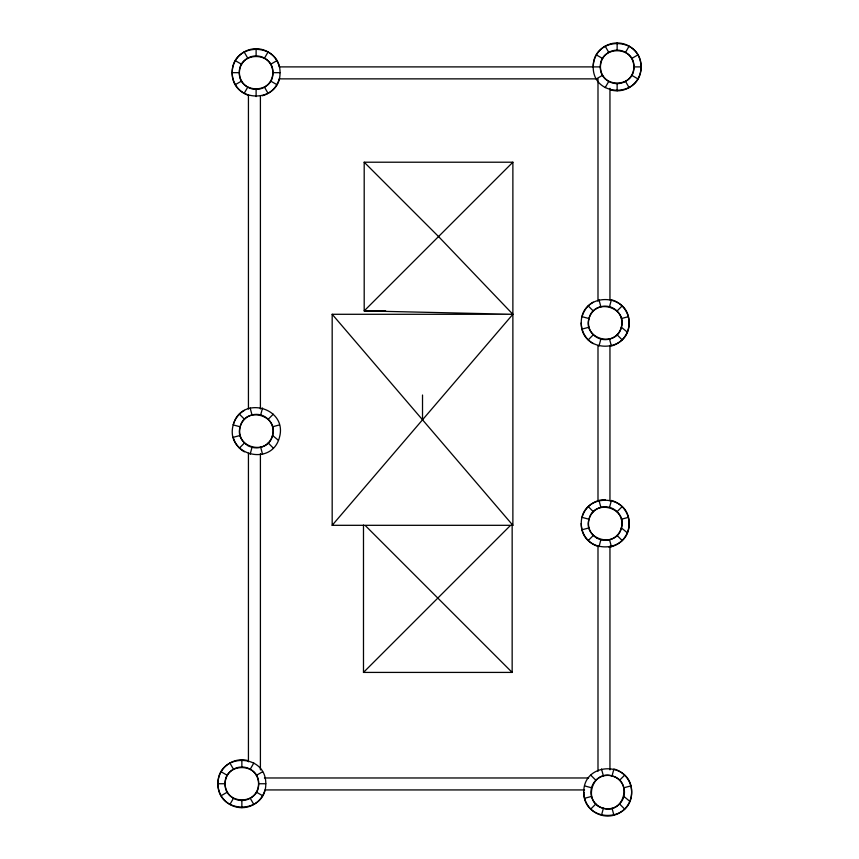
<?xml version="1.0" encoding="UTF-8"?>
<svg xmlns="http://www.w3.org/2000/svg" width="859" height="859" viewBox="0 0 859 859"><rect width="100%" height="100%" fill="white"/><g stroke="black" fill="none" stroke-linecap="round" stroke-linejoin="round"><path stroke-width="1.29" d="M232.177 72.671C231.855 41.586 280.378 41.586 280.055 72.671C280.378 103.756 231.855 103.756 232.177 72.671L239.36 72.671C238.544 94.189 273.688 94.189 272.872 72.671C273.688 51.143 238.544 51.143 239.36 72.671M240.155 426.783C233.798 447.367 267.75 456.462 272.539 435.459C278.896 414.876 244.944 405.781 240.155 426.783L233.218 424.926C224.875 454.873 271.734 467.425 279.476 437.317C287.829 407.37 240.96 394.818 233.218 424.926A23.945 23.945 0 0 1 244.375 410.387M217.918 783.741C217.595 752.656 266.118 752.656 265.796 783.741C266.118 814.826 217.595 814.826 217.918 783.741L225.101 783.741C224.285 762.212 259.429 762.212 258.613 783.741C259.429 805.27 224.285 805.27 225.101 783.741M593.204 66.895C592.882 35.81 641.405 35.81 641.082 66.895C641.405 97.98 592.882 97.98 593.204 66.895A23.945 23.945 0 0 1 619.232 43.036A23.945 23.945 0 0 1 640.717 71.05A23.945 23.945 0 0 1 610.942 90.023M600.387 66.895C599.571 45.366 634.715 45.366 633.899 66.895C634.715 88.423 599.571 88.423 600.387 66.895L279.293 66.895M581.242 322.887C580.92 291.802 629.443 291.802 629.121 322.887C629.443 353.972 580.92 353.972 581.242 322.887A23.945 23.945 0 0 0 593.215 343.621M588.995 318.549C582.638 339.133 616.59 348.239 621.368 327.225C627.736 306.642 593.784 297.547 588.995 318.549L582.058 316.692A23.945 23.945 0 0 1 593.215 302.153M581.264 523.571C580.942 492.486 629.464 492.486 629.142 523.571C629.464 554.656 580.942 554.656 581.264 523.571A23.945 23.945 0 0 0 597.81 546.345M589.016 519.233C582.66 539.817 616.612 548.912 621.39 527.909C627.757 507.325 593.805 498.231 589.016 519.233L582.08 517.376A23.945 23.945 0 0 1 605.208 499.627M583.766 792.105C583.454 761.02 631.966 761.02 631.655 792.105C631.966 823.19 583.454 823.19 583.766 792.105A23.945 23.945 0 0 0 605.616 815.964A23.945 23.945 0 0 0 631.29 796.261A23.945 23.945 0 0 0 613.906 768.977L612.048 775.924C591.464 769.557 582.37 803.509 603.372 808.298C623.956 814.654 633.051 780.702 612.048 775.924M250.152 454.25L252.009 447.314M260.685 414.929L262.543 407.993M598.991 346.016L600.849 339.08M609.525 306.706L611.383 299.77A23.945 23.945 0 0 1 611.383 346.016L609.525 339.08M599.013 546.7L600.87 539.763M609.546 507.379L611.404 500.443A23.945 23.945 0 0 1 608.956 547.215M601.515 815.234L603.372 808.298M244.139 93.406L247.736 87.178A16.761 16.761 0 0 0 272.872 72.671L280.055 72.671M264.497 58.154L268.083 51.937M605.176 87.629L608.763 81.401M625.524 52.378L629.11 46.161M229.89 804.475L233.476 798.258A16.761 16.761 0 0 0 258.613 783.741L265.796 783.741M250.237 769.234L253.824 763.007M332.175 525.311L512.877 314.287L438.541 236.547L364.195 162.211L512.877 162.211L512.877 525.311L332.175 525.311L332.175 314.287L512.877 314.287L364.195 310.894L364.195 162.211M512.877 162.211L364.195 310.894L385.627 310.894M239.414 448.054L244.493 442.976M268.201 419.267L273.28 414.188M588.254 339.82L593.333 334.742M617.03 311.044L622.109 305.965M363.486 525.074L363.486 672.414L510.278 525.622M588.275 540.504L593.354 535.425M617.052 511.717L622.131 506.638M590.777 809.038L595.856 803.96A16.761 16.761 0 0 1 603.372 775.924L601.515 768.977M619.554 780.262L624.633 775.183M235.377 84.633L241.604 81.047M270.628 64.285L276.845 60.699M602.631 75.27L596.404 78.867L279.239 78.867A23.945 23.945 0 0 1 262.306 95.789M631.655 58.509L637.872 54.922M221.128 795.713L227.345 792.127M256.369 775.366L262.596 771.769M582.058 329.094L588.995 327.225M621.368 318.549L628.305 316.692M240.155 435.459L233.218 437.317A23.945 23.945 0 0 0 244.375 451.855M272.539 426.783L279.476 424.926M582.08 529.767L589.016 527.909M621.39 519.233L628.326 517.376M584.582 798.301L591.518 796.443M623.892 787.767L630.839 785.91M633.899 66.895L641.082 66.895M363.486 672.414L512.157 672.414L512.157 525.074M264.422 777.975L588.608 777.975M584.549 789.936L264.98 789.936A23.945 23.945 0 0 1 235.656 806.869A23.945 23.945 0 0 1 218.734 777.545A23.945 23.945 0 0 1 248.058 760.623M584.582 785.91L591.518 787.767M596.404 54.922L602.631 58.509M631.655 75.27L637.872 78.867M235.377 60.699L241.604 64.285M270.628 81.047L276.845 84.633M221.128 771.769L227.345 775.366M256.369 792.127L262.596 795.713M621.368 327.225L627.113 331.971M621.39 527.909L627.134 532.655M272.539 435.459L278.284 440.205M603.372 775.924A16.761 16.761 0 0 1 623.892 796.443L629.636 801.189M588.254 305.965L593.333 311.044M617.03 334.742L622.109 339.82M588.275 506.638L593.354 511.717M617.052 535.425L622.131 540.504M365.365 525.622L512.157 672.414M239.414 414.188L244.493 419.267M268.201 442.976L273.28 448.054M590.777 775.183L595.856 780.262M619.554 803.96L624.633 809.038M332.175 314.287L512.877 525.311M605.176 46.161L608.763 52.378M625.524 81.401L629.11 87.629M244.139 51.937L247.736 58.154A16.761 16.761 0 0 0 247.736 87.178M264.497 87.178L268.083 93.406M229.89 763.007L233.476 769.234A16.761 16.761 0 0 0 233.476 798.258M250.237 798.258L253.824 804.475M598.991 299.77L600.849 306.706M599.013 500.443L600.87 507.379M609.546 539.763L611.404 546.7M612.048 808.298L613.906 815.234M250.152 407.993L252.009 414.929M260.685 447.314L262.543 454.25M617.138 42.95L617.138 50.133M617.138 83.656L617.138 90.839M609.954 88.316L609.954 299.855M609.954 345.393L609.954 500.754M609.954 546.227L609.954 769.857M597.993 78.867L597.993 301.155M597.993 345.608L597.993 500.883M597.993 546.303L597.993 771.275M422.521 395.022L422.521 419.804M260.406 96.047L260.406 408.959M260.406 453.756L260.406 769.932M256.111 48.727L256.111 55.91M256.111 89.422L256.111 96.605M248.434 95.059L248.434 408.97M248.434 453.23L248.434 761.772M241.862 759.807L241.862 766.98M241.862 800.502L241.862 807.685M248.723 95.435A23.945 23.945 0 0 1 239.629 55.298A23.945 23.945 0 0 1 279.239 66.465M247.736 58.154A16.761 16.761 0 0 1 272.872 72.671M623.892 796.443A16.761 16.761 0 0 1 595.856 803.96M233.476 769.234A16.761 16.761 0 0 1 258.613 783.741M605.294 78.738A16.761 16.761 0 0 0 633.33 71.233A16.761 16.761 0 0 0 612.8 50.702A16.761 16.761 0 0 0 605.294 78.738M596.822 538.088A16.761 16.761 0 0 0 621.97 523.571A16.761 16.761 0 0 0 596.822 509.054A16.761 16.761 0 0 0 596.822 538.088M247.972 445.638A16.761 16.761 0 0 0 273.108 431.121A16.761 16.761 0 0 0 247.972 416.604A16.761 16.761 0 0 0 247.972 445.638M596.801 337.404A16.761 16.761 0 0 0 621.948 322.887A16.761 16.761 0 0 0 596.801 308.381A16.761 16.761 0 0 0 596.801 337.404"/></g></svg>
